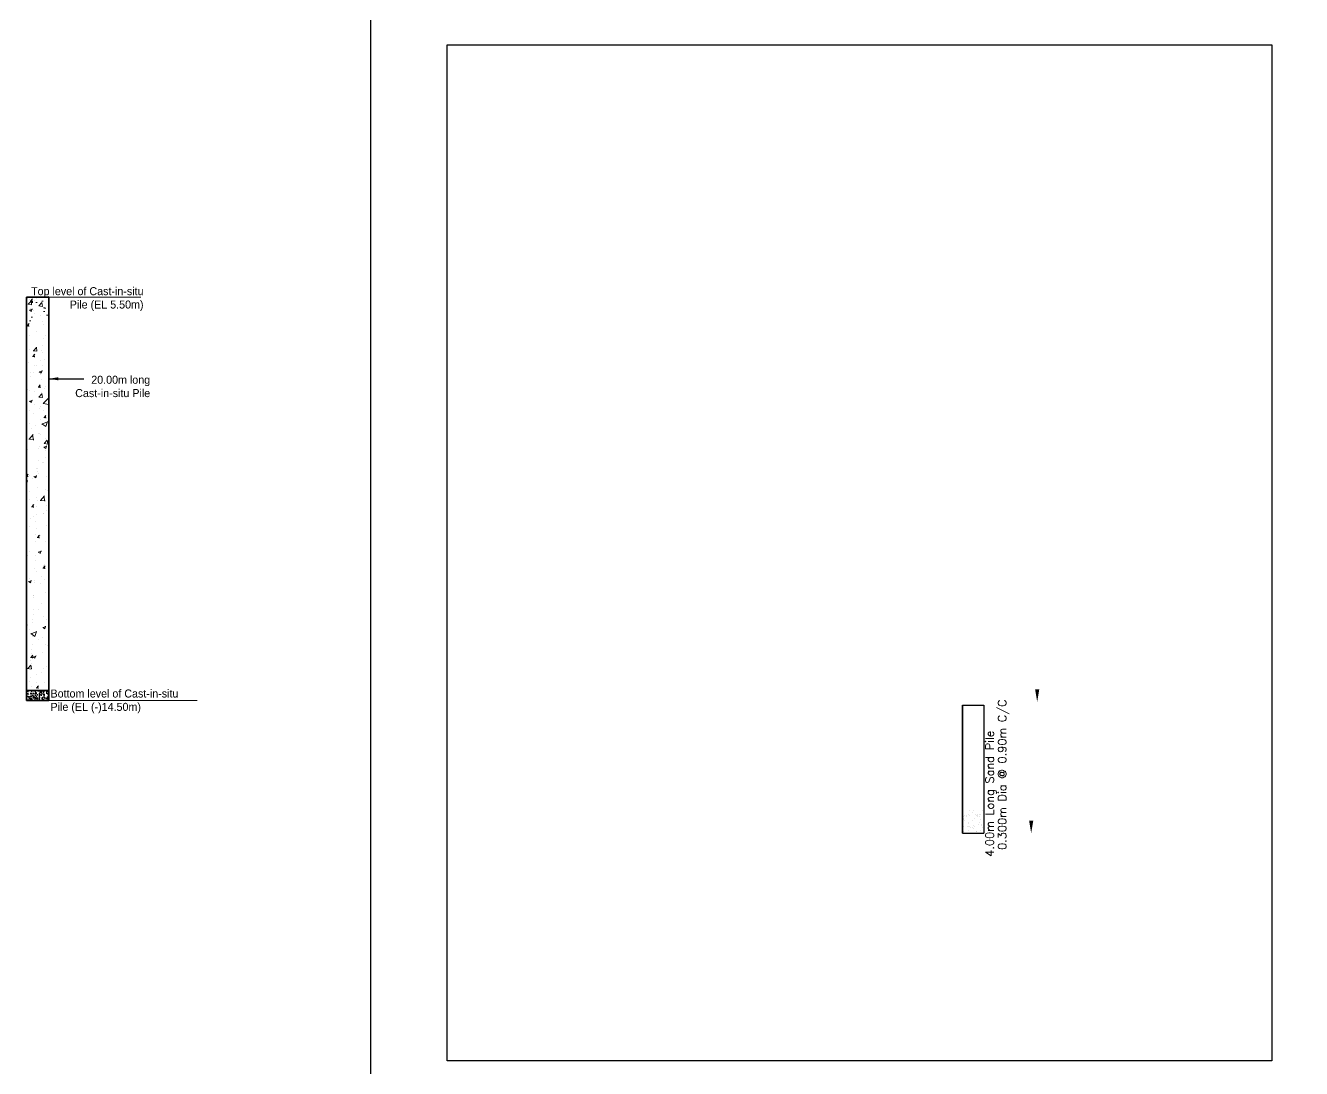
# Model space of a CAD drawing. Extents: x -358915 to 1258323, y -1585493 to -305611.
# Drawn here: x -72297 to -32450, y -1461985 to -1429428 of the extents above; entities that cross this region are included whole.
import ezdxf

# ---------------------------------------------------------------- set-up
doc = ezdxf.new("R2010")
doc.units = 0
doc.header["$LTSCALE"] = 300
doc.header["$MEASUREMENT"] = 0
doc.linetypes.add('ACAD_ISO02W100', pattern=[15, 12, -3])
doc.layers.add('doted', color=172, linetype='ACAD_ISO02W100', lineweight=30)
for name, color, linetype in [('LINE', 7, 'CONTINUOUS'), ('SLOPEEARTH', 3, 'CONTINUOUS'), ('TEXT', 10, 'CONTINUOUS')]:
    doc.layers.add(name, color=color, linetype=linetype)
doc.styles.add('BIG', font='ROMANT.SHX')
doc.dimstyles.new('ISO-25', dxfattribs={"dimtxt": 2.5, "dimasz": 2.5, "dimexe": 1.25, "dimexo": 0.625, "dimtad": 1, "dimtxsty": 'Standard', "dimcen": 2.5, "dimadec": 0, "dimazin": 0, "dimtfac": 1, "dimtmove": 0, "dimatfit": 3, "dimfxl": 1, "dimarcsym": 0})
picture_1 = doc.add_image_def('image1.jpg', size_in_pixel=(3091, 3807))
pattern_1 = [(50, (-1958241.5, 244084.1), (910.92334, -79.69543), [95.25, -1047.75]), (355, (-1958241.5, 244084.1), (-176.21413, 955.2832), [76.2, -838.2]), (100.451, (-1958165.6, 244077.5), (734.7125, 875.58344), [80.95, -890.45]), (46.1842, (-1958241.5, 244338.1), (1355.3952, -210.21164), [142.875, -1571.625]), (96.6356, (-1958128.6, 244320.6), (1187.0212, 1237.1278), [121.425, -1335.675]), (351.184, (-1958241.5, 244338.1), (1187.023, 1237.1256), [114.3, -1257.3]), (21, (-1958114.5, 244274.6), (758.0744, -511.3276), [95.25, -1047.75]), (326, (-1958114.5, 244274.6), (309.01014, 920.93983), [76.2, -838.2]), (71.4514, (-1958051.3, 244232), (1067.08245, 409.6143), [80.95, -890.45]), (37.5, (-1958241.5, 244084.1), (15.443016, 422.775194), [0, -828.04, 0, -850.9, 0, -841.375]), (7.5, (-1958241.5, 244084.1), (334.09831, 500.902874), [0, -485.14, 0, -808.99, 0, -320.675]), (327.5, (-1958524.72, 244084.1), (677.952976, -28.64372), [0, -317.5, 0, -990.6, 0, -1314.45]), (317.5, (-1958651.7, 244084.1), (740.6459, 127.13246), [0, -412.75, 0, -657.86, 0, -933.45])]

msp = doc.modelspace()

# ---------------------------------------------------------------- hatches: boundary and pattern name
at = {"layer": 'doted', "linetype": 'ByBlock', "lineweight": 13, "ltscale": 5}
h = msp.add_hatch(dxfattribs=at)
h.set_pattern_fill('AR-CONC', color=1, scale=5, style=0)
h.set_pattern_definition(pattern_1)
h.paths.add_polyline_path([(-72270, -1437906.3), (-72270, -1438661.1), (-71568.1, -1438661.1), (-71568.1, -1437906.3)])
h.paths.add_polyline_path([(-72296.5, -1437545.2), (-68561.3, -1437545.2), (-68561.3, -1438377.2), (-72296.5, -1438377.2)], flags=9)
h = msp.add_hatch(dxfattribs=at)
h.set_pattern_fill('AR-CONC', color=1, scale=5, style=0)
h.set_pattern_definition(pattern_1)
h.paths.add_polyline_path([(-71568.1, -1437906.3), (-72270, -1437906.3), (-72270, -1438661.1), (-71568.1, -1438661.1)])
h.paths.add_polyline_path([(-72296.5, -1437545.2), (-68561.3, -1437545.2), (-68561.3, -1438377.2), (-72296.5, -1438377.2)], flags=9)
at = {"layer": 'doted', "linetype": 'ByBlock', "lineweight": 35, "ltscale": 5}
h = msp.add_hatch(dxfattribs=at)
h.set_pattern_fill('AR-CONC', color=1, style=0)
h.set_pattern_definition([(50, (-1930942.81, -148064.08), (182.184669, -15.939086), [19.05, -209.55]), (355, (-1930942.81, -148064.08), (-35.242826, 191.056643), [15.24, -167.64]), (100.451, (-1930927.63, -148065.4), (146.942502, 175.116688), [16.19, -178.09]), (46.1842, (-1930942.8, -148013.28), (271.07904, -42.042328), [28.575, -314.325]), (96.6356, (-1930920.22, -148016.78), (237.404234, 247.425556), [24.285, -267.135]), (351.184, (-1930942.8, -148013.28), (237.404606, 247.425118), [22.86, -251.46]), (21, (-1930917.41, -148025.98), (151.61488, -102.265519), [19.05, -209.55]), (326, (-1930917.41, -148025.98), (61.802028, 184.187966), [15.24, -167.64]), (71.4514, (-1930904.78, -148034.5), (213.416491, 81.922858), [16.19, -178.09]), (37.5, (-1930942.81, -148064.08), (3.0886033, 84.5550389), [0, -165.608, 0, -170.18, 0, -168.275]), (7.5, (-1930942.81, -148064.08), (66.8196625, 100.1805748), [0, -97.028, 0, -161.798, 0, -64.135]), (327.5, (-1930999.45, -148064.08), (135.5905952, -5.728744), [0, -63.5, 0, -198.12, 0, -262.89]), (317.5, (-1931024.85, -148064.08), (148.1291814, 25.426491), [0, -82.55, 0, -131.572, 0, -186.69])])
h.paths.add_polyline_path([(-71568.1, -1450185.7), (-72270, -1450185.7), (-72270, -1450502.7), (-71568.1, -1450502.7)])

# ---------------------------------------------------------------- linework, layer by layer
at = {"layer": 'doted', "color": 1, "linetype": 'ByBlock', "lineweight": 35, "ltscale": 5}
for p, q in [((-72270, -1437906.3), (-72270, -1450502.7)), ((-72270, -1437906.3), (-71568.1, -1437906.3)), ((-71568.1, -1437906.3), (-71568.1, -1450502.7)), ((-72270, -1450502.7), (-72270, -1450185.7)), ((-72270, -1450185.7), (-71568.1, -1450185.7)), ((-72270, -1450502.7), (-71568.1, -1450502.7))]:
    msp.add_line(p, q, dxfattribs=at)
at = {"layer": 'doted', "color": 1, "linetype": 'ByBlock', "lineweight": 13, "ltscale": 5}
for p, q in [((-72227.9, -1437952.2), (-72227.9, -1437952.2)), ((-72170.8, -1437984.1), (-72170.8, -1437984.1)), ((-72148.7, -1438034.9), (-72072.8, -1438041.6)), ((-72138.8, -1438036.9), (-72077.6, -1437964)), ((-72087.1, -1438055.1), (-72101.7, -1437975.5)), ((-72094.4, -1437906.3), (-71568.1, -1437906.3)), ((-72004.4, -1438021.4), (-72004.4, -1438021.4)), ((-71807.4, -1438042.1), (-71807.4, -1438042.1)), ((-71769.6, -1438194.2), (-71783.7, -1438073.6)), ((-71689.8, -1437920.7), (-71689.8, -1437920.7)), ((-71669.4, -1437851.2), (-71669.4, -1437851.2)), ((-71594.2, -1437879.4), (-71594.2, -1437879.4)), ((-71568.1, -1437906.3), (-68700.2, -1437906.3)), ((-72176.5, -1438310.1), (-72113.3, -1438352.7)), ((-72169.3, -1438315.1), (-72080.3, -1438281)), ((-72135.2, -1438261.5), (-72135.2, -1438261.5)), ((-72115, -1438351.4), (-72089.3, -1438274.7)), ((-72041.9, -1438324.8), (-72041.9, -1438324.8)), ((-72023.9, -1438421.6), (-72023.9, -1438421.6)), ((-71884.4, -1438180.2), (-71771.5, -1438197.8)), ((-71882.6, -1438180.1), (-71783.6, -1438077)), ((-71822.8, -1438464.8), (-71822.8, -1438464.8)), ((-72270, -1438792.8), (-72220.4, -1438773.7)), ((-72270, -1438834.2), (-72253.4, -1438845.4)), ((-72257.6, -1438802.5), (-72181.7, -1438809.1)), ((-72255.1, -1438844.2), (-72229.3, -1438767.4)), ((-72247.6, -1438804.5), (-72186.4, -1438731.5)), ((-72195.9, -1438822.7), (-72210.6, -1438743.1)), ((-72202.8, -1438724.6), (-72202.8, -1438724.6)), ((-72150.7, -1438644.5), (-72150.7, -1438644.5)), ((-72101.3, -1438536.3), (-72101.3, -1438536.3)), ((-71769, -1438653.8), (-71769, -1438653.8)), ((-71730.2, -1438774.1), (-71730.2, -1438774.1)), ((-71620.3, -1438473), (-71620.3, -1438473)), ((-72166.1, -1439107.1), (-72166.1, -1439107.1)), ((-71954.4, -1438973.9), (-71954.4, -1438973.9)), ((-71745.6, -1439196.9), (-71745.6, -1439196.9)), ((-71665.6, -1439088.9), (-71665.6, -1439088.9)), ((-72182.4, -1439544.1), (-72182.4, -1439544.1)), ((-72052.8, -1439578.9), (-71939.9, -1439596.4)), ((-72050.9, -1439578.7), (-71952, -1439475.6)), ((-71938, -1439592.8), (-71952, -1439472.2)), ((-71801.3, -1439571.9), (-71801.3, -1439571.9)), ((-71772.2, -1439402.2), (-71772.2, -1439402.2)), ((-71761, -1439619.7), (-71761, -1439619.7)), ((-72197, -1439952.6), (-72197, -1439952.6)), ((-72081.4, -1439757.7), (-72005.4, -1439764.4)), ((-72071.4, -1439759.8), (-72010.2, -1439686.8)), ((-72019.7, -1439778), (-72034.3, -1439698.4)), ((-72024.9, -1440047.8), (-72024.9, -1440047.8)), ((-71944.5, -1440025.7), (-71944.5, -1440025.7)), ((-71820.6, -1439870.1), (-71820.6, -1439870.1)), ((-71776.5, -1440042.5), (-71776.5, -1440042.5)), ((-71718.1, -1439846.7), (-71718.1, -1439846.7)), ((-72154.7, -1440371), (-72154.7, -1440371)), ((-72154.4, -1440252.7), (-72154.4, -1440252.7)), ((-72037.1, -1440270.4), (-72037.1, -1440270.4)), ((-71867.5, -1440235.1), (-71804.3, -1440277.7)), ((-71860.3, -1440240.1), (-71771.3, -1440206)), ((-71836.7, -1440329.1), (-71836.7, -1440329.1)), ((-71806, -1440276.4), (-71780.3, -1440199.7)), ((-72227.9, -1440798.2), (-72227.9, -1440798.2)), ((-72170.8, -1440830), (-72170.8, -1440830)), ((-71905.1, -1440713), (-71829.2, -1440719.7)), ((-71895.2, -1440715), (-71834, -1440642.1)), ((-71843.5, -1440733.2), (-71858.1, -1440653.6)), ((-71791.9, -1440465.2), (-71791.9, -1440465.2)), ((-71689.8, -1440766.7), (-71689.8, -1440766.7)), ((-71669.4, -1440697.1), (-71669.4, -1440697.1)), ((-71594.2, -1440725.4), (-71594.2, -1440725.4)), ((-72176.5, -1441156), (-72113.3, -1441198.6)), ((-72169.3, -1441161.1), (-72080.3, -1441126.9)), ((-72115, -1441197.4), (-72089.3, -1441120.6)), ((-72004.4, -1440867.3), (-72004.4, -1440867.3)), ((-71884.4, -1441026.2), (-71771.5, -1441043.7)), ((-71882.6, -1441026.1), (-71783.6, -1440923)), ((-71807.4, -1440888), (-71807.4, -1440888)), ((-71769.6, -1441040.1), (-71783.7, -1440919.5)), ((-71744.2, -1441230.2), (-71568.1, -1441257.5)), ((-71742.9, -1441229.3), (-71568.1, -1441047)), ((-72258.7, -1441643.7), (-72258.7, -1441643.7)), ((-72175.8, -1441448.9), (-72175.8, -1441448.9)), ((-72049.4, -1441541.2), (-72049.4, -1441541.2)), ((-72023.9, -1441267.6), (-72023.9, -1441267.6)), ((-71846.9, -1441370.9), (-71846.9, -1441370.9)), ((-71822.8, -1441310.8), (-71822.8, -1441310.8)), ((-71721.8, -1441454.9), (-71721.8, -1441454.9)), ((-71719, -1441670.3), (-71657.8, -1441597.4)), ((-71667.2, -1441688.5), (-71681.9, -1441608.9)), ((-72158.2, -1441860.9), (-72158.2, -1441860.9)), ((-72094.2, -1442019.9), (-72094.2, -1442019.9)), ((-71996.2, -1441909.5), (-71996.2, -1441909.5)), ((-71838.3, -1441733.6), (-71838.3, -1441733.6)), ((-71789.7, -1441862.7), (-71663.4, -1441948)), ((-71783.6, -1441866.8), (-71605.8, -1441798.5)), ((-71728.9, -1441668.3), (-71653, -1441674.9)), ((-71664.7, -1441946.8), (-71613.2, -1441793.3)), ((-72189.3, -1442341.2), (-72037.5, -1442354.5)), ((-72180.4, -1442342.9), (-72058, -1442196.9)), ((-72048.7, -1442367.7), (-72078, -1442208.5)), ((-71890.1, -1442163.8), (-71890.1, -1442163.8)), ((-71853.7, -1442156.3), (-71853.7, -1442156.3)), ((-71826.4, -1442190.5), (-71826.4, -1442190.5)), ((-71714.2, -1442473.4), (-71615.3, -1442370.3)), ((-71673.1, -1442305.3), (-71673.1, -1442305.3)), ((-71601.3, -1442487.5), (-71615.3, -1442366.9)), ((-71572.1, -1442121.9), (-71572.1, -1442121.9)), ((-72224.2, -1442664.7), (-72224.2, -1442664.7)), ((-71906.2, -1442622.9), (-71906.2, -1442622.9)), ((-71869.1, -1442579.1), (-71869.1, -1442579.1)), ((-71727.4, -1442588.3), (-71664.2, -1442630.9)), ((-71720.2, -1442593.3), (-71631.3, -1442559.2)), ((-71716.1, -1442473.5), (-71603.1, -1442491)), ((-71668.9, -1442694.1), (-71668.9, -1442694.1)), ((-71666, -1442629.7), (-71640.2, -1442552.9)), ((-72240.3, -1443123.8), (-72240.3, -1443123.8)), ((-71952, -1443242.1), (-71952, -1443242.1)), ((-71908, -1443241.3), (-71908, -1443241.3)), ((-71884.6, -1443001.9), (-71884.6, -1443001.9)), ((-71759.3, -1443060.4), (-71759.3, -1443060.4)), ((-71725.6, -1443063.1), (-71725.6, -1443063.1)), ((-71681.1, -1442916.7), (-71681.1, -1442916.7)), ((-72270, -1443492.2), (-72216.3, -1443428.2)), ((-72270, -1443500.7), (-72211.5, -1443505.8)), ((-72270, -1443750.7), (-72231.2, -1443635.2)), ((-72270, -1443658.1), (-72223.8, -1443640.4)), ((-72225.8, -1443519.4), (-72240.4, -1443439.8)), ((-72161.9, -1443469), (-72161.9, -1443469)), ((-72093.4, -1443561.3), (-72093.4, -1443561.3)), ((-72036.4, -1443509.2), (-71973.3, -1443551.8)), ((-72029.2, -1443514.3), (-71940.3, -1443480.2)), ((-71975, -1443550.6), (-71949.2, -1443473.8)), ((-71916.2, -1443343), (-71916.2, -1443343)), ((-71900, -1443424.7), (-71900, -1443424.7)), ((-71648.4, -1443513.6), (-71648.4, -1443513.6)), ((-72168.9, -1443988.6), (-72168.9, -1443988.6)), ((-71915.5, -1443847.4), (-71915.5, -1443847.4)), ((-71676.9, -1443913.5), (-71676.9, -1443913.5)), ((-71625.5, -1443956.6), (-71625.5, -1443956.6)), ((-72270, -1444429.8), (-72258.2, -1444394.8)), ((-72270, -1444409), (-72249.3, -1444401.1)), ((-72175.8, -1444214.7), (-72175.8, -1444214.7)), ((-72101.3, -1444456.5), (-72040, -1444383.5)), ((-72049.5, -1444474.7), (-72064.2, -1444395.1)), ((-71940.3, -1444159.4), (-71940.3, -1444159.4)), ((-71930.9, -1444270.2), (-71930.9, -1444270.2)), ((-71836.9, -1444251.8), (-71685, -1444265.1)), ((-71828, -1444253.4), (-71705.6, -1444107.5)), ((-71696.2, -1444278.3), (-71725.6, -1444119.1)), ((-71641.6, -1444415.7), (-71641.6, -1444415.7)), ((-72148.4, -1444808.2), (-72148.4, -1444808.2)), ((-72111.2, -1444454.5), (-72035.3, -1444461.1)), ((-72056.9, -1444757.6), (-72056.9, -1444757.6)), ((-71959.6, -1444457.5), (-71959.6, -1444457.5)), ((-71946.4, -1444693), (-71946.4, -1444693)), ((-71738.2, -1444666.2), (-71738.2, -1444666.2)), ((-71729.3, -1444671.2), (-71729.3, -1444671.2)), ((-71640.2, -1444555.8), (-71640.2, -1444555.8)), ((-72165.6, -1445077.2), (-72165.6, -1445077.2)), ((-71975.7, -1444916.6), (-71975.7, -1444916.6)), ((-71961.8, -1445115.8), (-71961.8, -1445115.8)), ((-71646.6, -1445034.5), (-71646.6, -1445034.5)), ((-71587.4, -1444941.5), (-71568.1, -1444954.5)), ((-71580.1, -1444946.6), (-71568.1, -1444941.9)), ((-71990.9, -1445311.8), (-71990.9, -1445311.8)), ((-71977.2, -1445538.5), (-71977.2, -1445538.5)), ((-71935, -1445409.7), (-71859.1, -1445416.4)), ((-71925, -1445411.8), (-71863.8, -1445338.8)), ((-71873.3, -1445430), (-71888, -1445350.4)), ((-71828.9, -1445354.2), (-71828.9, -1445354.2)), ((-71680.6, -1445521.7), (-71680.6, -1445521.7)), ((-72238.2, -1445960.7), (-72238.2, -1445960.7)), ((-72162.9, -1445855.1), (-72162.9, -1445855.1)), ((-71992.7, -1445961.3), (-71992.7, -1445961.3)), ((-71896.4, -1445862.4), (-71833.2, -1445905)), ((-71889.1, -1445867.5), (-71800.2, -1445833.4)), ((-71834.9, -1445903.8), (-71809.2, -1445827.1)), ((-72008.1, -1446384.1), (-72008.1, -1446384.1)), ((-71970.4, -1446131.3), (-71970.4, -1446131.3)), ((-71758.8, -1446365), (-71682.9, -1446371.7)), ((-71748.8, -1446367.1), (-71687.6, -1446294.1)), ((-71733.1, -1446279.4), (-71733.1, -1446279.4)), ((-71697.1, -1446385.3), (-71711.8, -1446305.6)), ((-71695, -1446250.4), (-71695, -1446250.4)), ((-72205.4, -1446783.4), (-72142.2, -1446826)), ((-72198.2, -1446788.4), (-72109.2, -1446754.3)), ((-72169.4, -1446685.4), (-72169.4, -1446685.4)), ((-72143.9, -1446824.7), (-72118.2, -1446748)), ((-72029.1, -1446751.3), (-72029.1, -1446751.3)), ((-72023.6, -1446806.9), (-72023.6, -1446806.9)), ((-71959.5, -1446458.5), (-71959.5, -1446458.5)), ((-71812.9, -1446634.9), (-71812.9, -1446634.9)), ((-71711.1, -1446709.4), (-71711.1, -1446709.4)), ((-72045.2, -1447210.3), (-72045.2, -1447210.3)), ((-72039, -1447229.6), (-72039, -1447229.6)), ((-71819.8, -1446861), (-71819.8, -1446861)), ((-71684.4, -1447129.9), (-71684.4, -1447129.9)), ((-72060.2, -1447283.9), (-72060.2, -1447283.9)), ((-71792.5, -1447454.5), (-71792.5, -1447454.5)), ((-71582.6, -1447320.3), (-71568.1, -1447321.6)), ((-71572.6, -1447322.3), (-71568.1, -1447316.9)), ((-72064.4, -1447974), (-72064.4, -1447974)), ((-72054.5, -1447652.4), (-72054.5, -1447652.4)), ((-72047, -1447828.8), (-72047, -1447828.8)), ((-71898.4, -1447647.9), (-71898.4, -1447647.9)), ((-71736.8, -1447887.6), (-71736.8, -1447887.6)), ((-71635, -1447958.1), (-71635, -1447958.1)), ((-72270, -1448153.4), (-72246.1, -1448125)), ((-72255.6, -1448216.1), (-72270, -1448138.5)), ((-72270, -1448200), (-72241.4, -1448202.5)), ((-72232.5, -1448148.8), (-72232.5, -1448148.8)), ((-72173.1, -1448293.6), (-72173.1, -1448293.6)), ((-72127.6, -1448411), (-72001.3, -1448496.2)), ((-72121.5, -1448415.1), (-71943.7, -1448346.8)), ((-72069.9, -1448075.2), (-72069.9, -1448075.2)), ((-72002.6, -1448495.1), (-71951.1, -1448341.6)), ((-71756.3, -1448215.6), (-71693.1, -1448258.2)), ((-71749.1, -1448220.7), (-71660.2, -1448186.6)), ((-71694.9, -1448257), (-71669.1, -1448180.3)), ((-72085.3, -1448498), (-72085.3, -1448498)), ((-72079.3, -1448746.9), (-72079.3, -1448746.9)), ((-71882.3, -1448607.1), (-71882.3, -1448607.1)), ((-71764.5, -1448544.1), (-71764.5, -1448544.1)), ((-71688.1, -1448738.1), (-71688.1, -1448738.1)), ((-71614.5, -1448777.6), (-71614.5, -1448777.6)), ((-72141.1, -1449151.2), (-72065.1, -1449157.8)), ((-72131.1, -1449153.2), (-72069.9, -1449080.2)), ((-72100.8, -1448920.7), (-72100.8, -1448920.7)), ((-72098.6, -1449045), (-72098.6, -1449045)), ((-72079.4, -1449171.4), (-72094.1, -1449091.8)), ((-72065.3, -1449136.6), (-72002.2, -1449179.2)), ((-72058.1, -1449141.7), (-71969.2, -1449107.5)), ((-72003.9, -1449177.9), (-71978.1, -1449101.2)), ((-71780.6, -1449003.2), (-71780.6, -1449003.2)), ((-72229.6, -1449500), (-72116.6, -1449517.5)), ((-72227.7, -1449499.9), (-72128.8, -1449396.8)), ((-72134.9, -1449252.6), (-72134.9, -1449252.6)), ((-72114.8, -1449514), (-72128.8, -1449393.4)), ((-72116.2, -1449343.5), (-72116.2, -1449343.5)), ((-72114.7, -1449504.1), (-72114.7, -1449504.1)), ((-71785.6, -1449622), (-71785.6, -1449622)), ((-71740.5, -1449495.8), (-71740.5, -1449495.8)), ((-71633.8, -1449440.7), (-71633.8, -1449440.7)), ((-72176.9, -1449901.8), (-72176.9, -1449901.8)), ((-72131.7, -1449766.3), (-72131.7, -1449766.3)), ((-71967.9, -1449941.7), (-71967.9, -1449941.7)), ((-71967, -1449674.8), (-71967, -1449674.8)), ((-71704.3, -1449930.2), (-71704.3, -1449930.2)), ((-72114.5, -1450072.2), (-72114.5, -1450072.2)), ((-71964.8, -1450106.5), (-71888.9, -1450113.1)), ((-71954.9, -1450108.5), (-71893.7, -1450035.5)), ((-71903.2, -1450126.7), (-71917.9, -1450047.1)), ((-72094.4, -1450502.7), (-71568.1, -1450502.7)), ((-71568.1, -1450502.7), (-66936.9, -1450502.7))]:
    msp.add_line(p, q, dxfattribs=at)
at = {"layer": 'doted', "color": 0, "linetype": 'ByBlock', "lineweight": 13, "ltscale": 5}
msp.add_lwpolyline([(-72270, -1437906.3), (-71568.1, -1437906.3), (-71568.1, -1450185.7), (-72270, -1450185.7)], close=True, dxfattribs=at)
at = {"layer": 'LINE', "color": 3, "ltscale": 0.5}
for p, q in [((-43040.8, -1450643.8), (-43040.8, -1454643.8)), ((-43040.8, -1454643.8), (-42373.3, -1454643.8))]:
    msp.add_line(p, q, dxfattribs=at)
at = {"layer": 'LINE'}
msp.add_lwpolyline([(-61521.2, -1470543.9), (2009.2, -1470543.9), (2009.2, -1425618.7), (-61521.2, -1425618.7)], close=True, dxfattribs=at)
at = {"layer": 'SLOPEEARTH', "color": 5}
for points in [[(-40638.7, -1450151.9), (-40767.2, -1450151.9), (-40702.9, -1450537.4)], [(-40826.5, -1454252), (-40955, -1454252), (-40890.7, -1454637.5)]]:
    msp.add_solid(points, dxfattribs=at)
at = {"layer": 'TEXT'}
for p, q in [((-43016.9, -1453936.5), (-43016.9, -1453936.5)), ((-42813.4, -1453927.1), (-42813.4, -1453927.1)), ((-42729.4, -1453981.1), (-42729.4, -1453981.1)), ((-42677.7, -1453932.2), (-42677.7, -1453932.2)), ((-42409.8, -1453926.3), (-42409.8, -1453926.3)), ((-43008.8, -1454186.3), (-43008.8, -1454186.3)), ((-42991.4, -1454109.9), (-42991.4, -1454109.9)), ((-42990, -1454213), (-42990, -1454213)), ((-42966.1, -1454234.9), (-42966.1, -1454234.9)), ((-42960.2, -1454091.5), (-42960.2, -1454091.5)), ((-42924, -1454101), (-42924, -1454101)), ((-42905.5, -1454126.3), (-42905.5, -1454126.3)), ((-42853.4, -1454338.3), (-42853.4, -1454338.3)), ((-42852.5, -1454066.3), (-42852.5, -1454066.3)), ((-42844.3, -1454316.1), (-42844.3, -1454316.1)), ((-42818.6, -1454087.1), (-42818.6, -1454087.1)), ((-42708.8, -1454251.6), (-42708.8, -1454251.6)), ((-42699.1, -1454406.9), (-42699.1, -1454406.9)), ((-42669.5, -1454181.9), (-42669.5, -1454181.9)), ((-42642.6, -1454063.9), (-42642.6, -1454063.9)), ((-42600.4, -1454099.3), (-42600.4, -1454099.3)), ((-42576.5, -1454121.2), (-42576.5, -1454121.2)), ((-42575.1, -1454055.1), (-42575.1, -1454055.1)), ((-42556.6, -1454090.7), (-42556.6, -1454090.7)), ((-42523.1, -1454383.8), (-42523.1, -1454383.8)), ((-42502.4, -1454053.7), (-42502.4, -1454053.7)), ((-42501.9, -1454125.5), (-42501.9, -1454125.5)), ((-42494.3, -1454303.5), (-42494.3, -1454303.5)), ((-42469.8, -1454041.2), (-42469.8, -1454041.2)), ((-42463.8, -1454224.5), (-42463.8, -1454224.5)), ((-42455.6, -1454374.9), (-42455.6, -1454374.9)), ((-43007.7, -1454576.9), (-43007.7, -1454576.9)), ((-43000.6, -1454436), (-43000.6, -1454436)), ((-42872, -1454429.7), (-42872, -1454429.7)), ((-42855.5, -1454416), (-42855.5, -1454416)), ((-42836.1, -1454565.8), (-42836.1, -1454565.8)), ((-42804.5, -1454420.8), (-42804.5, -1454420.8)), ((-42800.8, -1454450.8), (-42800.8, -1454450.8)), ((-42724.4, -1454456.5), (-42724.4, -1454456.5)), ((-42700.5, -1454478.3), (-42700.5, -1454478.3)), ((-42661.4, -1454431.7), (-42661.4, -1454431.7)), ((-42604.1, -1454576.1), (-42604.1, -1454576.1)), ((-42587.7, -1454581.7), (-42587.7, -1454581.7)), ((-42486.1, -1454553.2), (-42486.1, -1454553.2)), ((-42451.9, -1454415.2), (-42451.9, -1454415.2)), ((-42397.2, -1454450.1), (-42397.2, -1454450.1))]:
    msp.add_line(p, q, dxfattribs=at)
msp.add_lwpolyline([(-43040.8, -1454643.8), (-43040.8, -1450643.8), (-42373.3, -1450643.8), (-42373.3, -1454643.8)], dxfattribs=at)

# ---------------------------------------------------------------- texts
at = {"layer": 'doted', "color": 1, "linetype": 'ByBlock', "lineweight": 25}
for s, insert, char_height, width, attachment_point in [('{\\H1.25x;Top level of Cast-in-situ Pile (EL 5.50m)}', (-68611.3, -1437595.2), 200, 4052.483, 3), ('   Bottom level of Cast-in-situ\\P   Pile (EL (-)14.50m)', (-71794.7, -1450154.9), 250, 4497.897, 1)]:
    msp.add_mtext(s, dxfattribs=dict(at, insert=insert, char_height=char_height, width=width, attachment_point=attachment_point))
at = {"layer": 'doted', "color": 1, "linetype": 'ByBlock', "lineweight": 25, "insert": (-68403.6, -1440360), "char_height": 250, "attachment_point": 3}
msp.add_mtext('20.00m long\\P Cast-in-situ Pile ', dxfattribs=at)
at = {"layer": 'TEXT', "style": 'BIG'}
for s, p in [('0.300m Dia @ 0.90m C/C', (-41667.5, -1455162.5)), ('4.00m Long Sand Pile', (-42057.7, -1455375.9))]:
    msp.add_text(s, height=259.2, rotation=90, dxfattribs=at).set_placement(p)

# ---------------------------------------------------------------- pictures from other files: only their frames are drawn
at = {"layer": 'LINE', "color": 3, "ltscale": 0.5}
image = msp.add_image(picture_1, insert=(-59130.8, -1461749.8), size_in_units=(25753.6, 31719.2), dxfattribs=at)
image.dxf.flags = 7

# ---------------------------------------------------------------- leaders
at = {"layer": 'doted', "color": 1, "linetype": 'ByBlock', "lineweight": 13, "ltscale": 5}
msp.add_leader([(-71568.1, -1440454.8), (-70478.3, -1440454.8)], dimstyle='ISO-25', override={"dimasz": 300, "dimgap": 50, "dimtad": 0, "dimfxl": 0.15}, dxfattribs=at)

doc.saveas('drawing.dxf')
